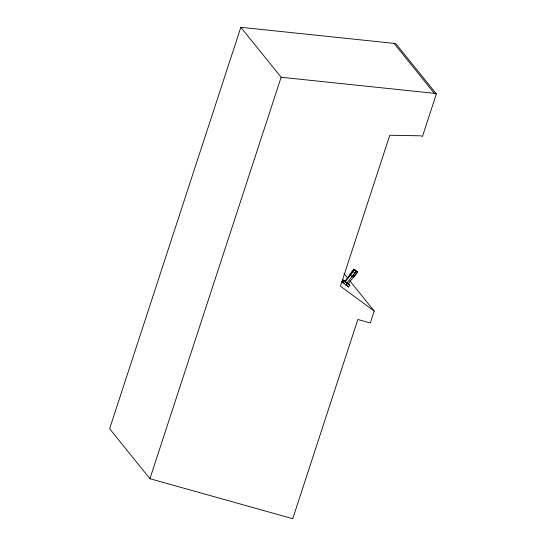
<?xml version="1.0" encoding="UTF-8"?>
<svg xmlns="http://www.w3.org/2000/svg" width="546" height="546" viewBox="0 0 546 546"><rect width="100%" height="100%" fill="white"/><g stroke="black" fill="none" stroke-linecap="round" stroke-linejoin="round"><path stroke-width="0.82" d="M374.222 311.07L340.445 286.186L389.783 135.244L420.475 135.811L422.495 136.377L436.377 93.905L396.075 43.946L394.055 43.38L240.834 27.3L109.623 428.74L149.925 478.699L292.738 518.7L357.848 319.492L370.325 322.986L374.222 311.07L349.829 280.828M149.925 478.699L281.135 77.259L240.834 27.3M347.645 283.203L349.768 285.251L348.45 286.964L341.864 281.702L343.181 279.996L345.045 281.217M342.67 282.705L343.987 280.992L343.181 279.996M357.166 271.621L353.828 269.158L349.877 274.29L350.532 274.993M357.377 271.99L348.15 283.961L344.86 281.333L350.129 274.495M350.573 273.921L352.327 271.642M352.764 271.075L354.088 269.362L355.33 270.181M354.293 269.738L350.341 274.87L352.245 276.385L356.197 271.253L353.828 269.158M345.263 281.832L354.49 269.861L354.088 269.362M346.908 283.149L356.135 271.178L357.63 272.195L353.678 277.327L352.184 276.31M345.966 285.333L347.283 283.627L349.768 285.251M281.135 77.259L434.357 93.339L436.377 93.905M344.86 281.333L346.103 282.145M341.864 281.702L344.349 283.333M353.166 271.574L354.818 272.891M343.987 280.992L347.283 283.627M394.055 43.38L434.357 93.339M356.975 271.492L357.63 272.195M343.994 273.601L347.706 278.201M347.747 283.463L348.15 283.961M347.645 285.967L348.45 286.964"/></g></svg>
